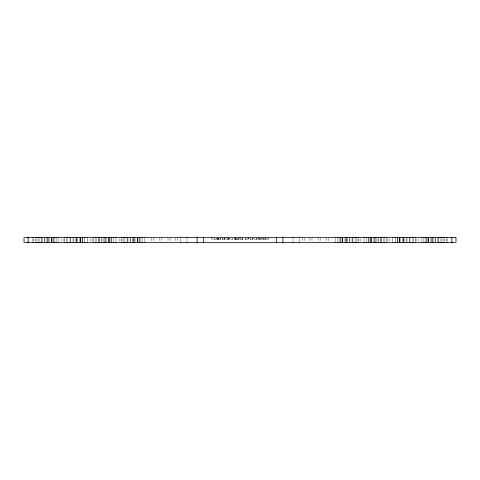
<?xml version="1.0" encoding="UTF-8"?>
<svg xmlns="http://www.w3.org/2000/svg" width="480" height="480" viewBox="0 0 480 480"><rect width="100%" height="100%" fill="white"/><g stroke="black" fill="none" stroke-linecap="round" stroke-linejoin="round"><path stroke-width="0.36" stroke-dasharray="2.4 1.8" d="M217.728 238.998L217.728 238.014M220.386 238.86L220.386 239.28L220.386 238.014M224.91 238.86L224.91 239.28L224.91 238.014M228.78 238.998L228.768 238.014M232.14 239.28L232.14 238.014M235.686 238.86L235.686 239.28L235.686 238.014M238.35 238.944L238.35 239.28L238.344 238.014M240.246 238.86L240.246 239.28L240.246 237.594M236.28 239.28L248.448 239.28L248.448 238.158M447.102 238.8L447.102 241.2M446.694 238.8L446.694 241.2M444.666 238.8L444.666 241.2M443.94 238.8L443.94 241.2M442.008 238.8L442.008 241.2M440.946 238.8L440.946 241.2M433.386 238.8L433.386 241.2M431.304 238.8L431.304 241.2M430.848 238.8L430.848 241.2M423.87 238.8L423.87 241.2M421.272 238.8L421.272 241.2M418.074 238.8L418.074 241.2M416.04 238.8L416.04 241.2M415.32 238.8L415.32 241.2M413.382 238.8L413.382 241.2M412.314 238.8L412.314 241.2M404.766 238.8L404.766 241.2M402.228 238.8L402.228 241.2M395.25 238.8L395.25 241.2M392.646 238.8L392.646 241.2M389.448 238.8L389.448 241.2M387.42 238.8L387.42 241.2M386.694 238.8L386.694 241.2M384.756 238.8L384.756 241.2M383.694 238.8L383.7 241.2M381.696 238.8L381.696 241.2M376.14 238.8L376.14 241.2M373.602 238.8L373.602 241.2M366.624 238.8L366.624 241.2M364.026 238.8L364.026 241.2M360.822 238.8L360.822 241.2M358.794 238.8L358.794 241.2M358.068 238.8L358.068 241.2M356.136 238.8L356.136 241.2M355.068 238.8L355.074 241.2M347.514 238.8L347.514 241.2M345.438 238.8L345.438 241.2M344.976 238.8L344.976 241.2M337.998 238.8L337.998 241.2M335.4 238.8L335.4 241.2M328.218 238.284L328.218 242.406M326.208 238.284L326.208 242.406M320.712 238.284L320.712 242.406M318.66 238.284L318.66 242.406M311.952 238.284L311.952 242.406M309.948 238.284L309.948 242.406M304.452 238.284L304.452 242.406M302.394 238.284L302.394 242.406M299.316 238.8L299.316 241.2M293.034 238.8L293.034 241.2M268.512 238.158L268.512 239.28L248.838 239.28L248.838 238.158M268.05 238.158L268.05 239.28M266.586 238.158L266.586 239.28M265.83 238.158L265.83 239.28M265.452 238.158L265.452 239.28M264.93 238.158L264.93 239.28M263.814 238.158L263.814 239.28M263.082 238.158L263.082 239.28M262.344 238.158L262.344 239.28M261.972 238.158L261.972 239.28M261.228 238.158L261.228 239.28M260.706 238.158L260.706 239.28M259.572 238.158L259.572 239.28M259.302 238.158L259.302 239.28M258.414 238.158L258.408 239.28M258.108 238.158L258.108 239.28M257.976 238.158L257.976 239.28M256.566 238.158L256.566 239.28L256.56 238.014M254.142 238.158L254.142 239.28M253.41 238.158L253.41 239.28M252.864 238.158L252.864 239.28M252.678 238.158L252.678 239.28M250.308 238.158L250.308 239.28M250.206 238.158L250.206 239.28M248.328 238.158L248.328 239.28M247.398 238.158L247.398 239.28M246.006 238.158L246.006 239.28M245.778 238.158L245.778 239.28M242.91 238.158L242.91 239.28M242.37 238.158L242.37 239.28M242.196 238.158L242.196 239.28M239.166 238.158L239.166 239.28M238.236 238.158L238.236 239.28M237.774 238.158L237.774 239.28M236.16 238.158L236.154 239.28L211.488 239.28L211.488 237.594M235.92 238.158L235.92 239.28M235.614 238.158L235.614 239.28M235.488 238.158L235.524 239.28M235.404 238.158L235.452 239.28M235.2 238.158L235.2 239.28M234.972 237.594L234.972 239.28M234.456 237.594L234.456 239.28M229.482 238.014L229.482 239.28M229.086 238.158L229.086 239.28M228.696 238.158L228.696 239.28M228.636 238.158L228.636 239.28M227.622 238.158L227.622 239.28M226.512 238.158L226.512 239.28M225.024 238.158L225.024 239.28M224.37 238.158L224.37 239.28M222.906 237.594L222.906 239.28M222.252 237.594L222.252 239.28M220.248 238.158L220.26 239.28M218.508 238.158L218.508 239.28M218.196 238.158L218.196 239.28M218.064 238.158L218.064 239.28M217.656 238.158L217.656 239.28M217.536 238.158L217.536 239.28M217.416 238.158L217.434 239.28M217.134 238.158L217.134 239.28M217.02 238.158L217.02 239.28M216.072 238.158L216.072 239.28M214.188 238.158L214.188 239.28M212.952 238.158L212.952 239.28M186.966 238.8L186.966 241.2M180.684 238.8L180.684 241.2M177.606 238.284L177.606 242.406M175.548 238.284L175.548 242.406M170.052 238.284L170.052 242.406M168.048 238.284L168.048 242.406M161.34 238.284L161.34 242.406M159.288 238.284L159.288 242.406M153.792 238.284L153.792 242.406M151.782 238.284L151.782 242.406M144.6 238.8L144.6 241.2M142.002 238.8L142.002 241.2M135.024 238.8L135.024 241.2M134.562 238.8L134.562 241.2M132.486 238.8L132.486 241.2M124.932 238.8L124.926 241.2M123.864 238.8L123.864 241.2M121.932 238.8L121.932 241.2M121.206 238.8L121.206 241.2M119.178 238.8L119.178 241.2M115.974 238.8L115.974 241.2M113.376 238.8L113.376 241.2M106.398 238.8L106.398 241.2M103.86 238.8L103.86 241.2M98.304 238.8L98.304 241.2M96.306 238.8L96.306 241.2M95.244 238.8L95.244 241.2M93.306 238.8L93.306 241.2M92.58 238.8L92.58 241.2M90.552 238.8L90.552 241.2M87.354 238.8L87.354 241.2M84.75 238.8L84.75 241.2M77.772 238.8L77.772 241.2M75.234 238.8L75.234 241.2M67.686 238.8L67.68 241.2M66.618 238.8L66.618 241.2M64.68 238.8L64.68 241.2M63.96 238.8L63.96 241.2M61.926 238.8L61.926 241.2M58.728 238.8L58.728 241.2M56.13 238.8L56.13 241.2M49.152 238.8L49.152 241.2M48.696 238.8L48.696 241.2M46.614 238.8L46.614 241.2M39.06 238.8L39.06 241.2M37.992 238.8L37.992 241.2M36.06 238.8L36.06 241.2M35.334 238.8L35.334 241.2M33.306 238.8L33.306 241.2M32.898 238.8L32.898 241.2"/><path stroke-width="0.72" d="M452.502 237.594L452.502 237.894M452.502 242.106L452.502 242.406M451.818 237.594L451.818 242.406M447.102 237.594L447.102 237.894M447.102 242.106L447.102 242.406M443.94 237.594L443.94 237.894M443.94 242.106L443.94 242.406M442.008 237.594L442.008 237.894M442.008 242.106L442.008 242.406M440.94 237.594L440.946 237.894M440.946 242.106L440.94 242.406M438.942 237.594L438.942 237.894M438.942 242.106L438.942 242.406M438.108 237.594L438.108 242.406M435.81 237.594L435.81 237.894M435.81 242.106L435.81 242.406M435.396 238.8L435.396 241.2M433.386 237.594L433.386 237.894M433.386 242.106L433.386 242.406M432.18 237.594L432.18 242.406M430.848 237.594L430.848 237.894M430.848 242.106L430.848 242.406M428.484 237.594L428.484 242.406M428.076 237.594L428.076 242.406M426.132 237.594L426.132 237.894M426.132 242.106L426.132 242.406M425.988 237.594L425.988 242.406M423.87 237.594L423.87 237.894M423.87 242.106L423.87 242.406M421.272 237.594L421.272 237.894M421.272 242.106L421.272 242.406M415.32 237.594L415.32 237.894M415.32 242.106L415.32 242.406M413.382 237.594L413.382 237.894M413.382 242.106L413.382 242.406M412.314 237.594L412.32 237.894M412.314 242.106L412.32 242.406M410.322 237.594L410.322 237.894M410.322 242.106L410.322 242.406M409.482 237.594L409.482 242.406M407.19 237.594L407.19 237.894M407.19 242.106L407.19 242.406M406.776 238.8L406.776 241.2M404.766 237.594L404.766 237.894M404.766 242.106L404.766 242.406M403.56 237.594L403.56 242.406M402.228 237.594L402.228 237.894M402.228 242.106L402.228 242.406M399.864 237.594L399.864 242.406M399.456 237.594L399.456 242.406M397.512 237.594L397.512 237.894M397.512 242.106L397.512 242.406M397.368 237.594L397.368 242.406M395.25 237.594L395.25 237.894M395.25 242.106L395.25 242.406M392.646 237.594L392.646 237.894M392.646 242.106L392.646 242.406M386.694 237.594L386.694 237.894M386.694 242.106L386.694 242.406M384.756 237.594L384.756 237.894M384.756 242.106L384.756 242.406M383.7 237.594L383.694 237.894M383.694 242.106L383.7 242.406M381.696 237.594L381.696 237.894M381.696 242.106L381.696 242.406M380.856 237.594L380.856 242.406M378.564 237.594L378.564 237.894M378.564 242.106L378.564 242.406M378.15 238.8L378.15 241.2M376.14 237.594L376.14 237.894M376.14 242.106L376.14 242.406M374.934 237.594L374.934 242.406M373.602 237.594L373.602 237.894M373.602 242.106L373.602 242.406M371.238 237.594L371.238 242.406M370.83 237.594L370.83 242.406M368.886 237.594L368.886 237.894M368.886 242.106L368.886 242.406M368.742 237.594L368.742 242.406M366.624 237.594L366.624 237.894M366.624 242.106L366.624 242.406M364.026 237.594L364.026 237.894M364.026 242.106L364.026 242.406M358.068 237.594L358.068 237.894M358.068 242.106L358.068 242.406M356.136 237.594L356.136 237.894M356.136 242.106L356.136 242.406M355.068 237.594L355.074 237.894M355.074 242.106L355.068 242.406M353.07 237.594L353.07 237.894M353.07 242.106L353.07 242.406M352.23 237.594L352.23 242.406M349.944 237.594L349.944 237.894M349.944 242.106L349.944 242.406M349.524 238.8L349.524 241.2M347.514 237.594L347.514 237.894M347.514 242.106L347.514 242.406M346.308 237.594L346.308 242.406M344.976 237.594L344.976 237.894M344.976 242.106L344.976 242.406M342.612 237.594L342.612 242.406M342.204 237.594L342.204 242.406M340.266 237.594L340.266 237.894M340.266 242.106L340.266 242.406M340.116 237.594L340.116 242.406M337.998 237.594L337.998 237.894M337.998 242.106L337.998 242.406M335.4 237.594L335.4 237.894M335.4 242.106L335.4 242.406M299.316 237.594L299.316 237.894M299.316 242.106L299.316 242.406M293.034 237.594L293.034 237.894M293.034 242.106L293.034 242.406M282.864 237.594L282.864 242.406M276.582 237.594L276.582 242.406M203.418 237.594L203.418 242.406M197.136 237.594L197.136 242.406M186.966 237.594L186.966 237.894M186.966 242.106L186.966 242.406M180.684 237.594L180.684 237.894M180.684 242.106L180.684 242.406M144.6 237.594L144.6 237.894M144.6 242.106L144.6 242.406M142.002 237.594L142.002 237.894M142.002 242.106L142.002 242.406M139.884 237.594L139.884 242.406M139.734 237.594L139.734 237.894M139.734 242.106L139.734 242.406M137.796 237.594L137.796 242.406M137.388 237.594L137.388 242.406M135.024 237.594L135.024 237.894M135.024 242.106L135.024 242.406M133.692 237.594L133.692 242.406M132.486 237.594L132.486 237.894M132.486 242.106L132.486 242.406M130.476 238.8L130.476 241.2M130.056 237.594L130.056 237.894M130.056 242.106L130.056 242.406M127.77 237.594L127.77 242.406M126.93 237.594L126.93 237.894M126.93 242.106L126.93 242.406M124.926 237.594L124.932 237.894M124.926 242.106L124.932 242.406M123.864 237.594L123.864 237.894M123.864 242.106L123.864 242.406M121.932 237.594L121.932 237.894M121.932 242.106L121.932 242.406M115.974 237.594L115.974 237.894M115.974 242.106L115.974 242.406M113.376 237.594L113.376 237.894M113.376 242.106L113.376 242.406M111.258 237.594L111.258 242.406M111.114 237.594L111.114 237.894M111.114 242.106L111.114 242.406M109.17 237.594L109.17 242.406M108.762 237.594L108.762 242.406M106.398 237.594L106.398 237.894M106.398 242.106L106.398 242.406M105.066 237.594L105.066 242.406M103.86 237.594L103.86 237.894M103.86 242.106L103.86 242.406M101.85 238.8L101.85 241.2M101.436 237.594L101.436 237.894M101.436 242.106L101.436 242.406M99.144 237.594L99.144 242.406M98.304 237.594L98.304 237.894M98.304 242.106L98.304 242.406M96.306 237.594L96.3 237.894M96.306 242.106L96.3 242.406M95.244 237.594L95.244 237.894M95.244 242.106L95.244 242.406M93.306 237.594L93.306 237.894M93.306 242.106L93.306 242.406M87.354 237.594L87.354 237.894M87.354 242.106L87.354 242.406M84.75 237.594L84.75 237.894M84.75 242.106L84.75 242.406M82.632 237.594L82.632 242.406M82.488 237.594L82.488 237.894M82.488 242.106L82.488 242.406M80.544 237.594L80.544 242.406M80.136 237.594L80.136 242.406M77.772 237.594L77.772 237.894M77.772 242.106L77.772 242.406M76.44 237.594L76.44 242.406M75.234 237.594L75.234 237.894M75.234 242.106L75.234 242.406M73.224 238.8L73.224 241.2M72.81 237.594L72.81 237.894M72.81 242.106L72.81 242.406M70.518 237.594L70.518 242.406M69.678 237.594L69.678 237.894M69.678 242.106L69.678 242.406M67.68 237.594L67.686 237.894M67.68 242.106L67.686 242.406M66.618 237.594L66.618 237.894M66.618 242.106L66.618 242.406M64.68 237.594L64.68 237.894M64.68 242.106L64.68 242.406M58.728 237.594L58.728 237.894M58.728 242.106L58.728 242.406M56.13 237.594L56.13 237.894M56.13 242.106L56.13 242.406M54.012 237.594L54.012 242.406M53.868 237.594L53.868 237.894M53.868 242.106L53.868 242.406M51.924 237.594L51.924 242.406M51.516 237.594L51.516 242.406M49.152 237.594L49.152 237.894M49.152 242.106L49.152 242.406M47.82 237.594L47.82 242.406M46.614 237.594L46.614 237.894M46.614 242.106L46.614 242.406M44.604 238.8L44.604 241.2M44.19 237.594L44.19 237.894M44.19 242.106L44.19 242.406M41.892 237.594L41.892 242.406M41.058 237.594L41.058 237.894M41.058 242.106L41.058 242.406M39.054 237.594L39.06 237.894M39.06 242.106L39.054 242.406M37.992 237.594L37.992 237.894M37.992 242.106L37.992 242.406M36.06 237.594L36.06 237.894M36.06 242.106L36.06 242.406M32.898 237.594L32.898 237.894M32.898 242.106L32.898 242.406M28.182 237.594L28.182 242.406M27.498 237.594L27.498 237.894M27.498 242.106L27.498 242.406M456 237.594L24 237.594L24.036 242.406L456 242.406L455.964 237.594"/></g></svg>
